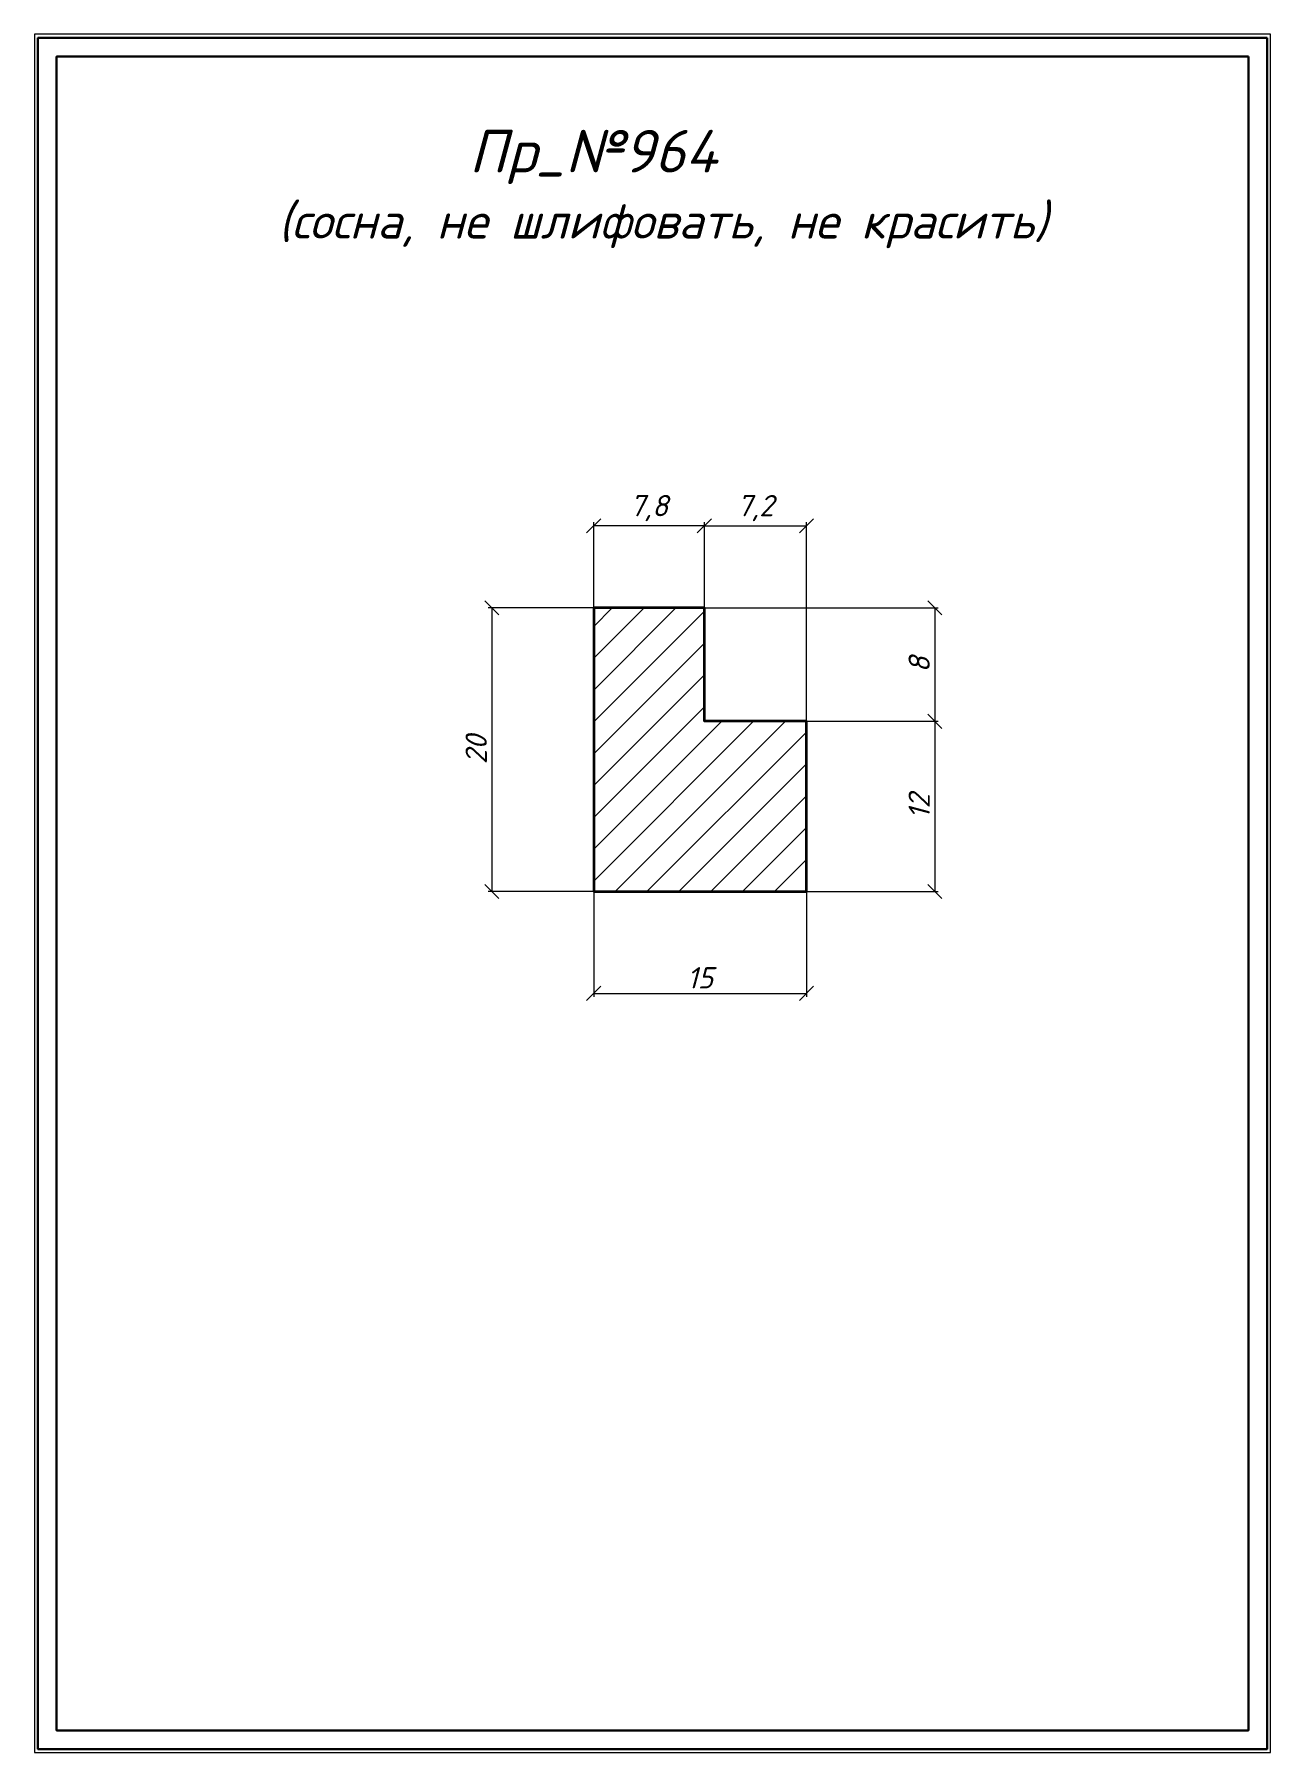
# Model space of a CAD drawing. Header units: millimetres. Extents: x 11025 to 11112, y -650 to -529.
import ezdxf

# ---------------------------------------------------------------- set-up
doc = ezdxf.new("R2010")
doc.units = ezdxf.units.MM
doc.layers.get('0').update_dxf_attribs({"lineweight": 13})
for name, color, linetype, lineweight in [('профили', 1, 'Continuous', 35), ('служебный слой НАДПИСИ', 7, 'Continuous', 13), ('служебный слой РАЗМЕРЫ', 7, 'Continuous', 9), ('служебный слой ШТАМП', 7, 'Continuous', 30), ('служебный слой ШТРИХОВКА', 7, 'Continuous', 5)]:
    doc.layers.add(name, color=color, linetype=linetype, lineweight=lineweight)
doc.styles.add('ЕСКД', font='isocpeur.ttf', dxfattribs={"oblique": 15})
doc.dimstyles.new('ЕСКД', dxfattribs={"dimtxt": 3.5, "dimasz": 2.5, "dimexe": 0.25, "dimexo": 0, "dimgap": 0.35, "dimtad": 1, "dimdec": 1, "dimzin": 9, "dimtxsty": 'ЕСКД', "dimblk": 'OBLIQUE', "dimcen": 0, "dimclrd": 256, "dimclre": 256, "dimclrt": 256, "dimadec": 1, "dimazin": 0, "dimtfac": 1, "dimtdec": 1, "dimtmove": 0, "dimatfit": 3, "dimldrblk": 'DOTSMALL', "dimfxl": 1, "dimlwd": -1, "dimlwe": -1, "dimarcsym": 0})

# ---------------------------------------------------------------- blocks, each defined once
blk = doc.blocks.new('_OBLIQUE')
at = {"color": 0, "linetype": 'ByBlock'}
blk.add_line((-0.5, -0.5), (0.5, 0.5), dxfattribs=at)
blk = doc.blocks.new('*D8')
at = {"layer": 'Defpoints', "color": 0, "transparency": 16777216}
for p in [(11064.59, -563.28), (11064.59, -569.06), (11072.39, -569.06)]:
    blk.add_point(p, dxfattribs=at)
at = {"layer": 'служебный слой РАЗМЕРЫ', "transparency": 16777216}
for p, q in [((11064.59, -569.06), (11064.59, -563.03)), ((11072.39, -569.06), (11072.39, -563.03)), ((11072.39, -563.28), (11064.59, -563.28))]:
    blk.add_line(p, q, dxfattribs=at)
at = {"layer": 'служебный слой РАЗМЕРЫ', "transparency": 16777216, "rotation": 180}
blk.add_blockref('_OBLIQUE', (11064.59, -563.28), dxfattribs=at)
at = {"layer": 'служебный слой РАЗМЕРЫ', "transparency": 16777216}
blk.add_blockref('_OBLIQUE', (11072.39, -563.28), dxfattribs=at)
at = {"layer": 'служебный слой РАЗМЕРЫ', "transparency": 16777216, "insert": (11068.49, -562.03), "char_height": 1.5, "attachment_point": 5, "style": 'ЕСКД'}
blk.add_mtext('7,8', dxfattribs=at)
blk = doc.blocks.new('_DotSmall')
at = {"color": 0, "linetype": 'ByBlock', "lineweight": -3, "const_width": 0.5}
blk.add_lwpolyline([(-0.0625, 0, 1), (0.0625, 0, 1)], format="xyb", close=True, dxfattribs=at)
blk = doc.blocks.new('*D7')
at = {"layer": 'Defpoints', "color": 0, "transparency": 16777216}
for p in [(11072.39, -569.06), (11072.39, -577.06), (11088.63, -577.06)]:
    blk.add_point(p, dxfattribs=at)
at = {"layer": 'служебный слой РАЗМЕРЫ', "transparency": 16777216}
for p, q in [((11072.39, -569.06), (11088.88, -569.06)), ((11088.63, -569.06), (11088.63, -577.06)), ((11072.39, -577.06), (11088.88, -577.06))]:
    blk.add_line(p, q, dxfattribs=at)
for p, rotation in [((11088.63, -569.06), 90), ((11088.63, -577.06), 270)]:
    blk.add_blockref('_OBLIQUE', p, dxfattribs=dict(at, rotation=rotation))
at = {"layer": 'служебный слой РАЗМЕРЫ', "transparency": 16777216, "insert": (11087.53, -573.06), "char_height": 1.5, "attachment_point": 5, "rotation": 90, "style": 'ЕСКД'}
blk.add_mtext('8', dxfattribs=at)
blk = doc.blocks.new('*D6')
at = {"layer": 'Defpoints', "color": 0, "transparency": 16777216}
for p in [(11079.59, -577.06), (11079.59, -589.06), (11088.63, -589.06)]:
    blk.add_point(p, dxfattribs=at)
at = {"layer": 'служебный слой РАЗМЕРЫ', "transparency": 16777216}
for p, q in [((11079.59, -577.06), (11088.88, -577.06)), ((11088.63, -577.06), (11088.63, -589.06)), ((11079.59, -589.06), (11088.88, -589.06))]:
    blk.add_line(p, q, dxfattribs=at)
for p, rotation in [((11088.63, -577.06), 90), ((11088.63, -589.06), 270)]:
    blk.add_blockref('_OBLIQUE', p, dxfattribs=dict(at, rotation=rotation))
at = {"layer": 'служебный слой РАЗМЕРЫ', "transparency": 16777216, "insert": (11087.53, -583.06), "char_height": 1.5, "attachment_point": 5, "rotation": 90, "style": 'ЕСКД'}
blk.add_mtext('12', dxfattribs=at)
blk = doc.blocks.new('*D4')
at = {"layer": 'Defpoints', "color": 0, "transparency": 16777216}
for p in [(11064.59, -569.06), (11057.41, -589.06), (11064.59, -589.06)]:
    blk.add_point(p, dxfattribs=at)
at = {"layer": 'служебный слой РАЗМЕРЫ', "transparency": 16777216}
for p, q in [((11064.59, -569.06), (11057.16, -569.06)), ((11057.41, -569.06), (11057.41, -589.06)), ((11064.59, -589.06), (11057.16, -589.06))]:
    blk.add_line(p, q, dxfattribs=at)
for p, rotation in [((11057.41, -569.06), 90), ((11057.41, -589.06), 270)]:
    blk.add_blockref('_OBLIQUE', p, dxfattribs=dict(at, rotation=rotation))
at = {"layer": 'служебный слой РАЗМЕРЫ', "transparency": 16777216, "insert": (11056.31, -579.06), "char_height": 1.5, "attachment_point": 5, "rotation": 90, "style": 'ЕСКД'}
blk.add_mtext('20', dxfattribs=at)
blk = doc.blocks.new('*D3')
at = {"layer": 'Defpoints', "color": 0, "transparency": 16777216}
for p in [(11079.59, -563.28), (11072.39, -569.06), (11079.59, -577.06)]:
    blk.add_point(p, dxfattribs=at)
at = {"layer": 'служебный слой РАЗМЕРЫ', "transparency": 16777216}
for p, q in [((11072.39, -569.06), (11072.39, -563.03)), ((11079.59, -577.06), (11079.59, -563.03)), ((11072.39, -563.28), (11079.59, -563.28))]:
    blk.add_line(p, q, dxfattribs=at)
at = {"layer": 'служебный слой РАЗМЕРЫ', "transparency": 16777216, "rotation": 180}
blk.add_blockref('_OBLIQUE', (11072.39, -563.28), dxfattribs=at)
at = {"layer": 'служебный слой РАЗМЕРЫ', "transparency": 16777216}
blk.add_blockref('_OBLIQUE', (11079.59, -563.28), dxfattribs=at)
at = {"layer": 'служебный слой РАЗМЕРЫ', "transparency": 16777216, "insert": (11075.99, -562.03), "char_height": 1.5, "attachment_point": 5, "style": 'ЕСКД'}
blk.add_mtext('7,2', dxfattribs=at)

msp = doc.modelspace()

# ---------------------------------------------------------------- hatches: boundary and pattern name
at = {"layer": 'служебный слой ШТРИХОВКА'}
h = msp.add_hatch(dxfattribs=at)
h.set_pattern_fill('ANSI31', color=256, scale=0.5, style=0)
h.set_pattern_definition([(45, (11028.4188, -267.532), (-1.122532, 1.122532), [])])
h.paths.add_polyline_path([(11064.59, -569.06), (11064.59, -589.06), (11079.59, -589.06), (11079.59, -577.06), (11072.39, -577.06), (11072.39, -569.06)])

# ---------------------------------------------------------------- linework, layer by layer
at = {"layer": 'профили', "ltscale": 100}
msp.add_lwpolyline([(11064.59, -569.06), (11064.59, -589.06), (11079.59, -589.06), (11079.59, -577.06), (11072.39, -577.06), (11072.39, -569.06), (11064.59, -569.06)], dxfattribs=at)
at = {"layer": 'служебный слой ШТАМП', "color": 6, "lineweight": 5, "ltscale": 100}
msp.add_lwpolyline([(11112.3, -528.63), (11025.17, -528.63), (11025.17, -649.76), (11112.3, -649.76)], close=True, dxfattribs=at)
at = {"layer": 'служебный слой ШТАМП', "ltscale": 100}
for points in [[(11112.05, -528.88), (11025.42, -528.88), (11025.42, -649.51), (11112.05, -649.51)], [(11110.74, -530.2), (11026.74, -530.2), (11026.74, -648.2), (11110.74, -648.2)]]:
    msp.add_lwpolyline(points, close=True, dxfattribs=at)

# ---------------------------------------------------------------- texts
at = {"layer": 'служебный слой НАДПИСИ', "style": 'ЕСКД', "oblique": 15}
for s, height, p in [('Пр_№964', 3, (11055.8, -538.37)), ('(сосна, не шлифовать, не красить)', 2.5, (11042.36, -543.03))]:
    msp.add_text(s, height=height, dxfattribs=at).set_placement(p)

# ---------------------------------------------------------------- dimensions: what is measured, and where the dimension line sits
at = {"layer": 'служебный слой РАЗМЕРЫ'}
for base, p2, picture, middle in [((11064.59, -563.28), (11064.59, -569.06), '*D8', (11068.49, -562.03)), ((11079.59, -563.28), (11079.59, -577.06), '*D3', (11075.99, -562.03))]:
    dim = msp.add_linear_dim(base=base, p1=(11072.39, -569.06), p2=p2, dimstyle='ЕСКД', override={"dimtxt": 1.5, "dimasz": 1}, dxfattribs=at)
    dim.commit()
    dim.dimension.update_dxf_attribs({"geometry": picture, "text_midpoint": middle})
for base, p1, p2, picture, middle in [((11057.41, -589.06), (11064.59, -569.06), (11064.59, -589.06), '*D4', (11056.31, -579.06)), ((11088.63, -577.06), (11072.39, -569.06), (11072.39, -577.06), '*D7', (11087.53, -573.06)), ((11088.63, -589.06), (11079.59, -577.06), (11079.59, -589.06), '*D6', (11087.53, -583.06))]:
    dim = msp.add_linear_dim(base=base, p1=p1, p2=p2, angle=90, dimstyle='ЕСКД', override={"dimtxt": 1.5, "dimasz": 1}, dxfattribs=at)
    dim.commit()
    dim.dimension.update_dxf_attribs({"geometry": picture, "text_midpoint": middle})
msp.add_linear_dim(base=(11079.59, -596.24), p1=(11064.59, -589.06), p2=(11079.59, -589.06), dimstyle='ЕСКД', override={"dimtxt": 1.5, "dimasz": 1}, dxfattribs=at).render()

doc.saveas('drawing.dxf')
